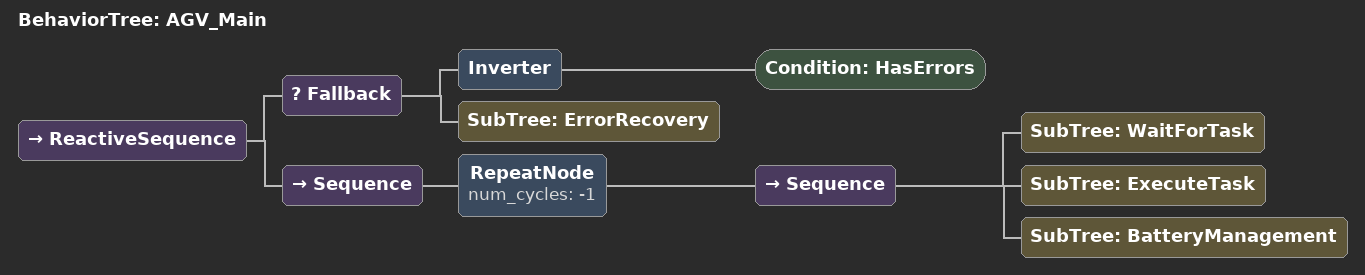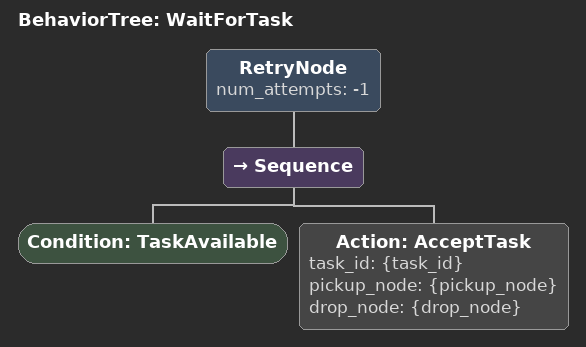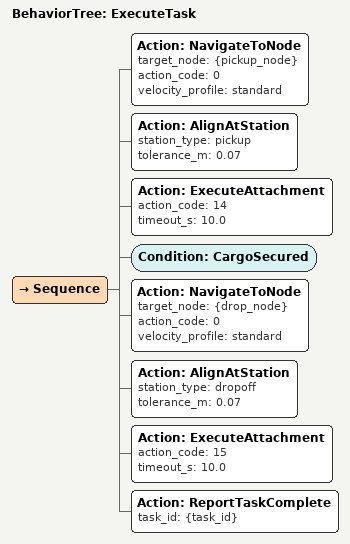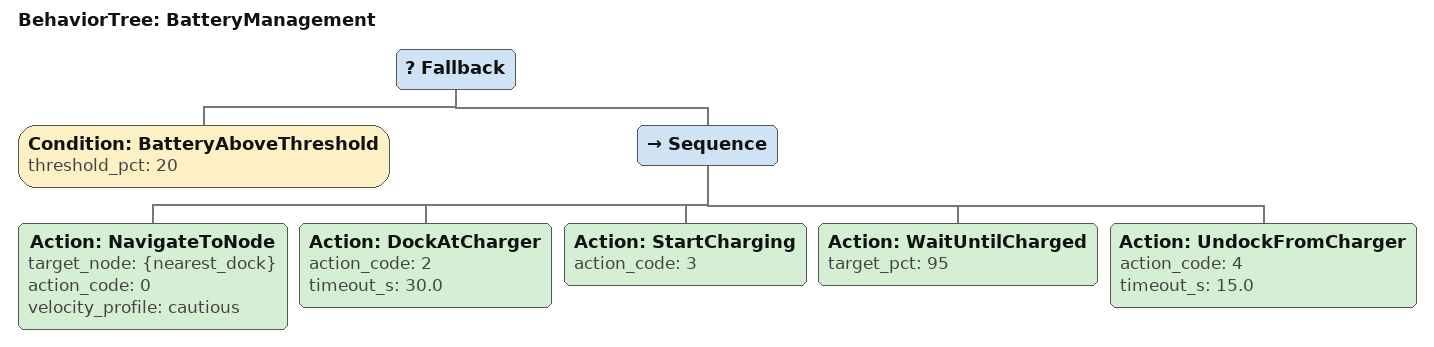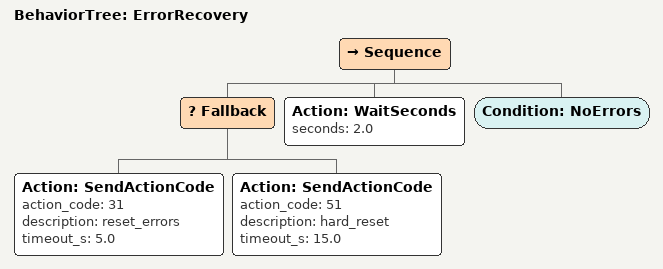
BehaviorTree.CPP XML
<?xml version="1.0" encoding="UTF-8"?>
<root BTCPP_format="4" main_tree_to_execute="AGV_Main">

  <!-- MAIN TREE: Infinite loop — idle, work, battery management    -->
  <BehaviorTree ID="AGV_Main">
    <ReactiveSequence>
      <!-- Global error monitor: if errors detected, recover first -->
      <Fallback>
        <Inverter>
          <Condition ID="HasErrors"/>
        </Inverter>
        <SubTree ID="ErrorRecovery"/>
      </Fallback>

      <!-- Main work loop -->
      <Sequence>
        <RepeatNode num_cycles="-1">
          <Sequence>
            <!-- Phase 1: Wait for a task assignment -->
            <SubTree ID="WaitForTask"/>

            <!-- Phase 2: Execute the task (pickup -> move -> drop) -->
            <SubTree ID="ExecuteTask"/>

            <!-- Phase 3: Battery management after each task -->
            <SubTree ID="BatteryManagement"/>
          </Sequence>
        </RepeatNode>
      </Sequence>
    </ReactiveSequence>
  </BehaviorTree>

  <!-- SUBTREE: WaitForTask — polls for task availability           -->
  <BehaviorTree ID="WaitForTask">
    <RetryNode num_attempts="-1">
      <Sequence>
        <Condition ID="TaskAvailable"/>
        <Action ID="AcceptTask" task_id="{task_id}" pickup_node="{pickup_node}" drop_node="{drop_node}"/>
      </Sequence>
    </RetryNode>
  </BehaviorTree>

  <!-- SUBTREE: ExecuteTask — pickup, transport, dropoff            -->
  <!-- Uses unidirectional movement (forward only, turn at nodes)   -->
  <BehaviorTree ID="ExecuteTask">
    <Sequence>
      <!-- Navigate to pickup location (action_code=0: move) -->
      <Action ID="NavigateToNode"
              target_node="{pickup_node}"
              action_code="0"
              velocity_profile="standard"/>

      <!-- Align at pickup station (AGV must align with conveyor) -->
      <Action ID="AlignAtStation"
              station_type="pickup"
              tolerance_m="0.07"/>

      <!-- Load cargo (action_code=14: start_loading) -->
      <Action ID="ExecuteAttachment"
              action_code="14"
              timeout_s="10.0"/>

      <!-- Confirm load is secured -->
      <Condition ID="CargoSecured"/>

      <!-- Navigate to dropoff location (action_code=0: move) -->
      <Action ID="NavigateToNode"
              target_node="{drop_node}"
              action_code="0"
              velocity_profile="standard"/>

      <!-- Align at drop station -->
      <Action ID="AlignAtStation"
              station_type="dropoff"
              tolerance_m="0.07"/>

      <!-- Unload cargo (action_code=15: start_unloading) -->
      <Action ID="ExecuteAttachment"
              action_code="15"
              timeout_s="10.0"/>

      <!-- Report task complete -->
      <Action ID="ReportTaskComplete" task_id="{task_id}"/>
    </Sequence>
  </BehaviorTree>

  <!-- SUBTREE: BatteryManagement — charge if below threshold       -->
  <BehaviorTree ID="BatteryManagement">
    <Fallback>
      <!-- If battery is OK, skip charging entirely -->
      <Condition ID="BatteryAboveThreshold" threshold_pct="20"/>

      <!-- Battery is low — go charge -->
      <Sequence>
        <!-- Navigate to nearest charge dock (action_code=0: move) -->
        <Action ID="NavigateToNode"
                target_node="{nearest_dock}"
                action_code="0"
                velocity_profile="cautious"/>

        <!-- Dock at charger (action_code=2: charge_dock) -->
        <Action ID="DockAtCharger"
                action_code="2"
                timeout_s="30.0"/>

        <!-- Start charging (action_code=3: start_charging) -->
        <Action ID="StartCharging"
                action_code="3"/>

        <!-- Wait until battery is full -->
        <Action ID="WaitUntilCharged"
                target_pct="95"/>

        <!-- Undock from charger (action_code=4: charge_undock) -->
        <Action ID="UndockFromCharger"
                action_code="4"
                timeout_s="15.0"/>
      </Sequence>
    </Fallback>
  </BehaviorTree>

  <!-- SUBTREE: ErrorRecovery — reset errors and resume             -->
  <BehaviorTree ID="ErrorRecovery">
    <Sequence>
      <!-- Try soft reset first (action_code=31: reset_errors) -->
      <Fallback>
        <Action ID="SendActionCode"
                action_code="31"
                description="reset_errors"
                timeout_s="5.0"/>

        <!-- Soft reset failed — try hard reset (action_code=51) -->
        <Action ID="SendActionCode"
                action_code="51"
                description="hard_reset"
                timeout_s="15.0"/>
      </Fallback>

      <!-- Wait for robot to stabilize after reset -->
      <Action ID="WaitSeconds" seconds="2.0"/>

      <!-- Verify errors are cleared -->
      <Condition ID="NoErrors"/>
    </Sequence>
  </BehaviorTree>

</root>
